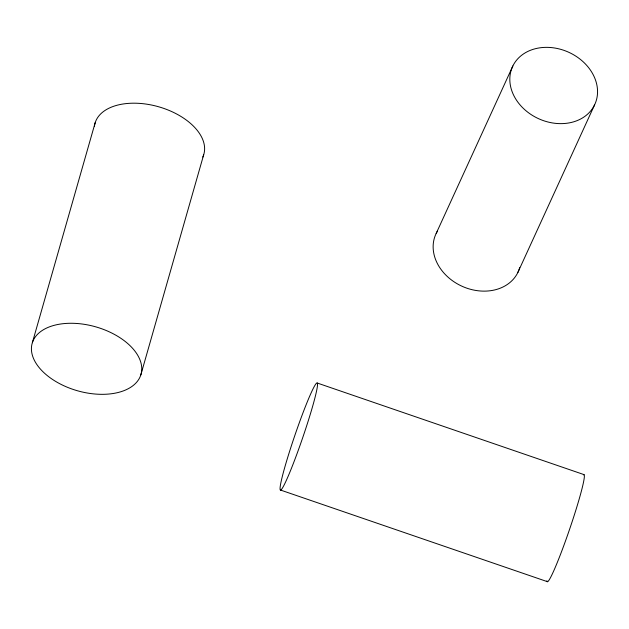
<?xml version="1.0" encoding="UTF-8"?>
<svg xmlns="http://www.w3.org/2000/svg" width="629" height="629" viewBox="0 0 629 629"><rect width="100%" height="100%" fill="white"/><g stroke="black" fill="none" stroke-linecap="round" stroke-linejoin="round"><path stroke-width="0.94" d="M32.354 342.711L95.207 122.616M140.817 374.923A56.579 33.243 15.9 0 0 68.223 323.322A56.579 33.243 15.9 0 0 50.729 378.202A56.579 33.243 15.9 0 0 140.817 374.923L203.67 154.82M436.172 233.469L512.863 65.974M517.832 272.514L594.523 105.012A45.264 36.474 24.6 0 0 547.159 47.356A45.264 36.474 24.6 0 0 519.389 104.115A45.264 36.474 24.6 0 0 594.523 105.012M317.236 383.022A56.579 4.081 -71.1 0 1 292.752 464.988A56.579 4.081 -71.1 0 1 286.462 461.529A56.579 4.081 -71.1 0 1 317.236 383.022L584.089 474.643M280.4 490.007L547.254 581.621M583.39 474.903A56.579 4.081 -71.1 0 1 569.3 530.129A56.579 4.081 -71.1 0 1 546.923 580.795M94.397 126.492A56.579 33.243 15.9 0 1 158.249 106.663A56.579 33.243 15.9 0 1 202.813 157.046M519.703 267.647A45.264 36.474 24.6 0 1 462.441 286.439A45.264 36.474 24.6 0 1 437.422 231.181"/></g></svg>
